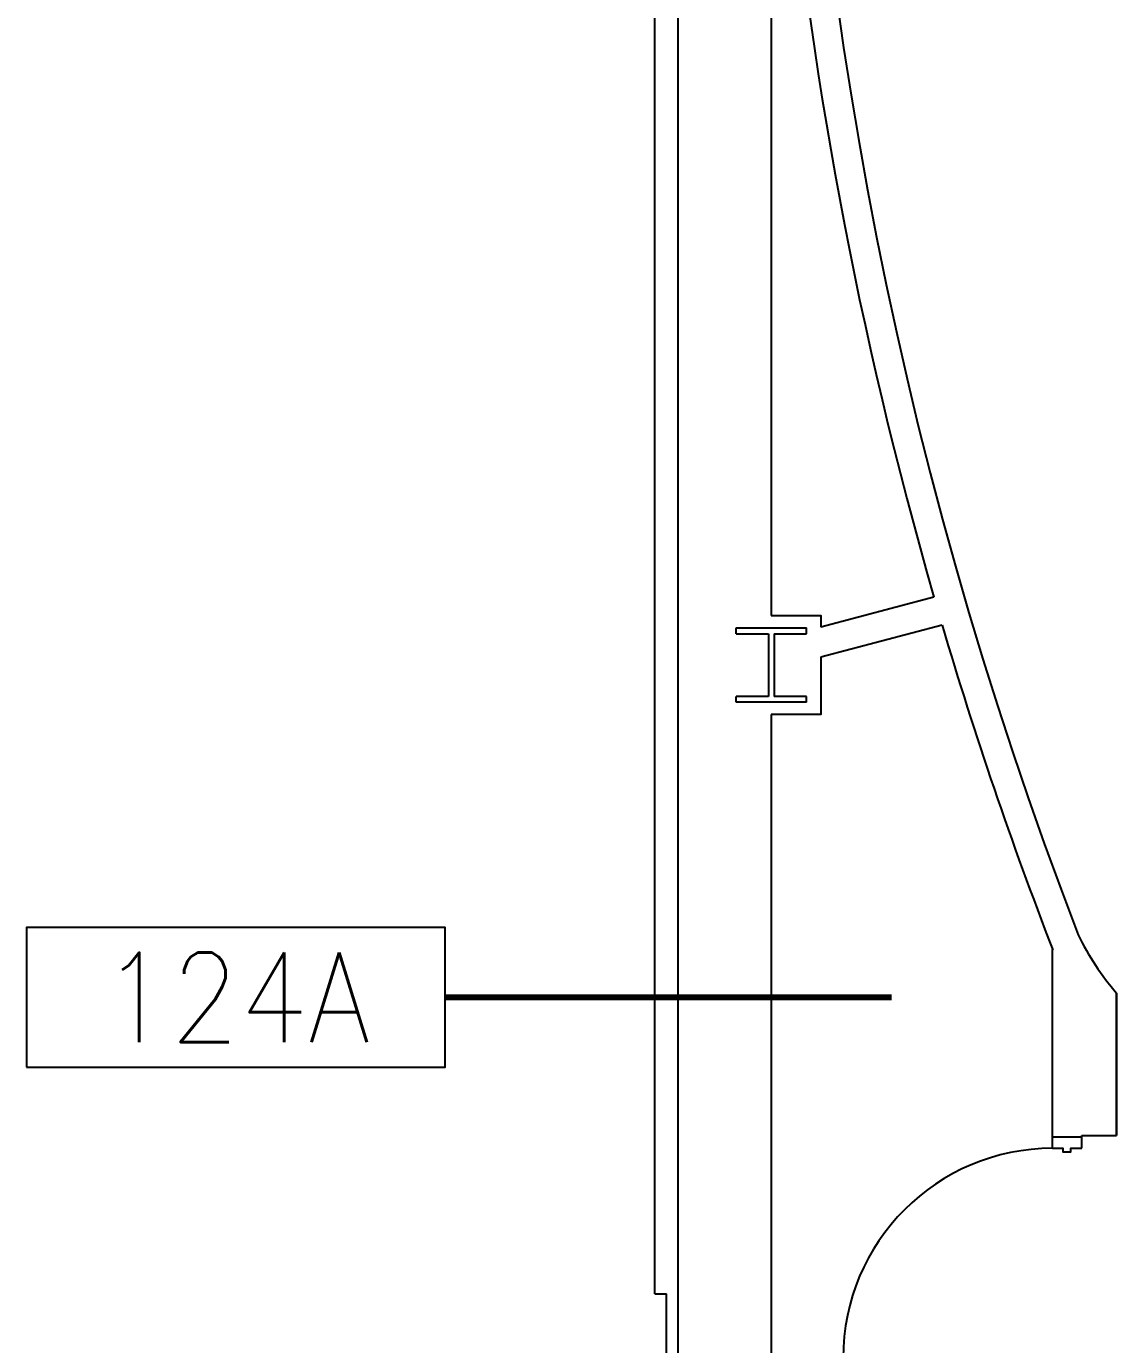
# Model space of a CAD drawing. Extents: x 324 to 2190, y 315 to 1855.
# Drawn here: x 323.8 to 511.1, y 1010.1 to 1236.6 of the extents above; entities that cross this region are included whole.
import ezdxf
from ezdxf.enums import TextEntityAlignment as Align

# ---------------------------------------------------------------- set-up
doc = ezdxf.new("R2010")
doc.units = 0
doc.header["$LTSCALE"] = 48
doc.header["$MEASUREMENT"] = 0
doc.layers.get('0').update_dxf_attribs({"color": 5, "linetype": 'CONTINUOUS'})
for name, color, linetype in [('first flr', 8, 'CONTINUOUS'), ('SP-RMBX', 7, 'CONTINUOUS'), ('SP-RMNO', 4, 'CONTINUOUS'), ('SP-ROOM', 4, 'CONTINUOUS')]:
    doc.layers.add(name, color=color, linetype=linetype)
doc.styles.add('ROMANS', font='ROMANS.shx', dxfattribs={"width": 0.9})

# ---------------------------------------------------------------- blocks, each defined once
blk = doc.blocks.new('FMGRM1')
at = {"layer": 'SP-RMBX', "color": 255}
blk.add_lwpolyline([(-0.375, -0.125), (0.375, -0.125), (0.375, 0.125), (-0.375, 0.125)], close=True, dxfattribs=at)
at = {"style": 'ROMANS', "width": 0.9}
for tag, p in [('DATA1', (0, -0.2836)), ('DATA2', (0, -0.443)), ('DATA3', (0, -0.6024)), ('DATA4', (0, -0.7618)), ('DATA5', (0, -0.9213))]:
    blk.add_attdef(tag, text='', height=0.1172, dxfattribs=at).set_placement(p, align=Align.CENTER)
at = {"layer": 'SP-RMNO', "style": 'ROMANS', "width": 0.9}
blk.add_attdef('RMNUMB', text='', height=0.16, dxfattribs=at).set_placement((0, 0), align=Align.MIDDLE)

msp = doc.modelspace()

# ---------------------------------------------------------------- linework, layer by layer
at = {"layer": 'first flr'}
for p, q in [((431.8, 1018.87), (431.8, 1642.87)), ((435.8, 990.87), (435.8, 1638.87)), ((451.79, 1416.37), (451.79, 1135.38)), ((479.74, 1138.53), (460.29, 1133.42)), ((445.73, 1133.25), (457.86, 1133.25)), ((445.73, 1132.25), (445.73, 1133.25)), ((457.86, 1132.25), (457.86, 1133.25)), ((481.14, 1133.73), (460.29, 1128.25)), ((445.73, 1132.25), (451.29, 1132.25)), ((451.29, 1132.25), (451.29, 1121.5)), ((452.29, 1132.25), (452.29, 1121.5)), ((452.29, 1132.25), (457.86, 1132.25)), ((451.29, 1121.5), (445.73, 1121.5)), ((445.73, 1120.5), (445.73, 1121.5)), ((457.86, 1121.5), (452.29, 1121.5)), ((457.86, 1120.5), (457.86, 1121.5)), ((457.86, 1120.5), (445.73, 1120.5)), ((451.79, 1118.38), (451.79, 1005.87)), ((500.15, 1043.85), (500.15, 1077.99)), ((511.15, 1046.06), (511.15, 1070.58)), ((511.15, 1070.51), (511.15, 1046.06)), ((511.15, 1051.06), (511.15, 1046.06)), ((500.15, 1045.85), (505.15, 1045.85)), ((505.15, 1046.06), (511.15, 1046.06)), ((505.15, 1043.85), (505.15, 1046.06)), ((431.8, 1018.87), (433.8, 1018.87)), ((433.8, 990.87), (433.8, 1018.87))]:
    msp.add_line(p, q, dxfattribs=at)
at = {"layer": 'first flr', "linetype": 'Continuous'}
for points in [[(451.79, 1135.38), (460.29, 1135.38), (460.29, 1133.42)], [(460.29, 1128.25), (460.29, 1118.38), (451.79, 1118.38)], [(500.15, 1043.85), (501.9, 1043.85), (501.9, 1043.22), (503.28, 1043.22), (503.28, 1043.85), (505.15, 1043.85)]]:
    msp.add_lwpolyline(points, dxfattribs=at)
at = {"layer": 'first flr'}
for centre, radius, start, end in [((1177.15, 1339.99), 720.91, 158.9204, 201.09633), ((1177.15, 1339.99), 725.91, 173.95952, 196.11243), ((1177.15, 1339.94), 725.91, 196.50401, 201.15353), ((546.47, 1101), 46.66, 206.0504, 220.7926), ((500.15, 1007.85), 36, 90, 180)]:
    msp.add_arc(centre, radius, start, end, dxfattribs=at)
at = {"layer": 'SP-ROOM', "const_width": 1}
msp.add_lwpolyline([(395.75, 1069.79), (472.5, 1069.79)], dxfattribs=at)

# ---------------------------------------------------------------- block references
at = {"layer": 'SP-ROOM'}
ref = msp.add_blockref('FMGRM1', (359.75, 1069.79), dxfattribs=dict(at, xscale=96, yscale=96, zscale=96))
ref.add_attrib('RMNUMB', '124A', dxfattribs={"layer": 'SP-RMNO', "height": 15.36, "style": 'ROMANS', "width": 0.9}).set_placement((359.75, 1069.79), align=Align.MIDDLE)

doc.saveas('drawing.dxf')
